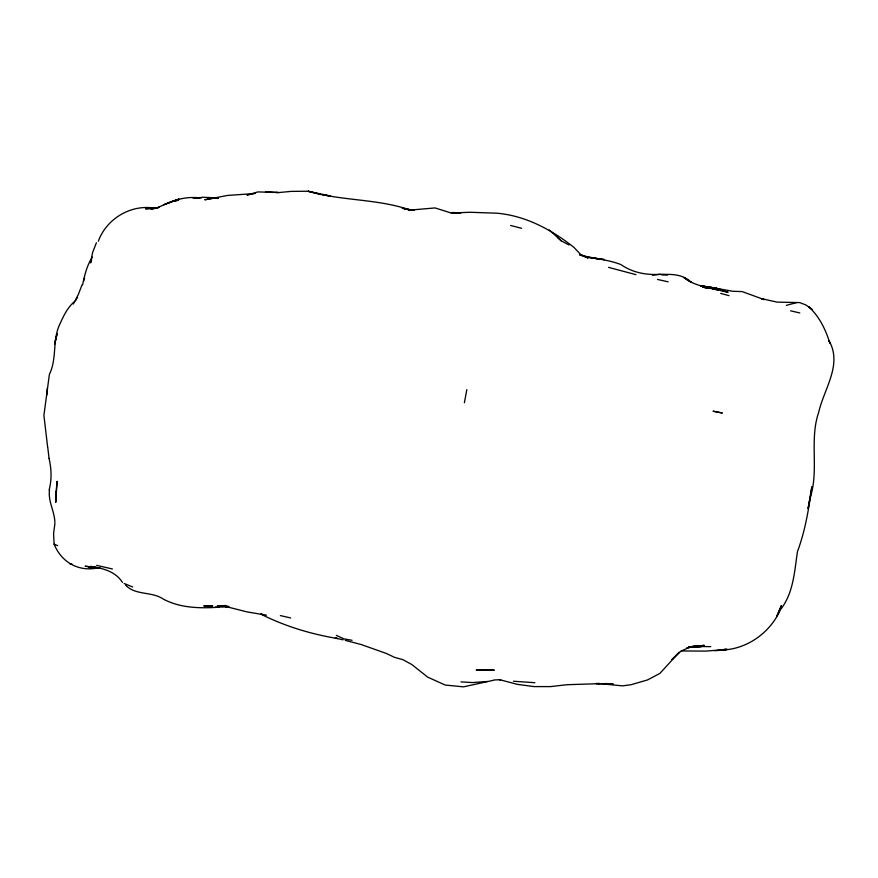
<?xml version="1.0" encoding="UTF-8"?>
<svg xmlns="http://www.w3.org/2000/svg" width="878" height="878" viewBox="0 0 878 878"><rect width="100%" height="100%" fill="white"/><g stroke="black" fill="none" stroke-linecap="round" stroke-linejoin="round"><path stroke-width="1.32" d="M47.675 447.363L43.9 415.459L49.366 374.544M46.797 395.089L47.379 388.032M54.93 523.288L53.58 533.681L54.107 544.195C61.504 562.403 78.899 572.313 98.534 567.726L89.106 567.561L99.883 567.901M810.153 497.716L808.067 508.603L811.843 486.785C808.814 508.878 805.247 530.729 797.443 551.647C794.491 571.534 793.449 593.363 780.399 609.727C770.116 632.994 746.311 649.863 720.618 650.049L727.171 649.413L705.692 651.114L681.35 650.949M810.153 497.804C819.262 469.829 809.132 440.13 818.669 412.386C823.915 389.031 842.693 364.611 829.03 340.796L829.886 343.122C825.715 329.755 819.119 315.904 808.517 306.718L812.479 309.605M49.091 490.078C51.901 479.684 51.473 468.797 49.047 458.382M464.385 402.717L466.833 389.656M82.565 284.79C84.672 275.198 86.867 265.463 92.366 257.111M91.652 259.438L90.577 262.917L92.585 252.612L96.404 242.745M83.531 281.377L84.595 277.964M49.541 374.039C57.246 358.103 52.065 339.588 60.099 323.62C63.699 315.553 67.771 307.168 74.674 301.428M82.126 284.615L78.351 294.426L73.324 304.018M777.019 615.895L781.409 605.513L777.239 615.335M98.325 241.209C106.556 218.578 131.206 203.872 155.176 208.273L145.528 208.81L156.91 207.921L150.961 209.194L159.148 207.263L156.679 208.108L164.691 204.409C175.545 199.394 187.343 196.398 199.35 197.846L192.919 197.726L199.35 197.846M75.519 300.682L77.582 297.269M164.691 204.409L179.024 199.076L163.758 204.772M786.337 305.368L796.467 302.636M726.479 649.27L720.103 650.269L725.096 649.27M493.041 680.395L463.485 686.848L445.157 685.027L427.74 677.157L411.705 664.459L402.892 659.674L394.474 657.326L386.397 653.484L361.154 644.518L345.284 640.369M688.835 647.185L697.395 645.539L690.295 646.954L681.065 651.081L671.955 659.51L679.243 652.233L659.872 673.426L647.547 679.934L631.019 684.73L622.502 685.861L598.072 683.468M686.618 647.953L704.233 645.33L688.89 647.262L701.313 646.515L689.175 646.779M252.886 193.95L246.981 195.026L257.967 191.909L278.743 192.556L291.134 191.393L308.002 191.228L330.6 196.046L321.82 194.609C351.606 200.755 382.215 200.085 411.102 210.325M225.13 605.458L220.093 606.16L225.712 605.732M215.176 607.126L228.434 606.907M225.734 607.258L228.258 606.939M652.431 275.209L660.278 274.298L667.829 274.748L661.178 274.671M717.688 650.488L724.021 649.852L714.846 650.741M487.477 681.471L472.54 682.568L460.983 681.888M408.424 210.237L435.06 207.932L451.369 213.069L460.994 212.794L452.422 212.52M255.257 193.511L227.676 195.421L204.761 199.778L214.836 198.011L208.777 197.605L218.392 197.967L208.777 197.605L213.991 197.989M493.743 680L500.658 679.671L499.319 679.594L517.361 684.368L534 686.585L550.561 686.607L567.012 684.708L600.102 683.644L596.019 683.545L613.162 683.995L605.107 683.512M451.369 213.069L469.796 212.256L496.959 213.2C525.933 215.79 551.856 229.849 574.245 247.629M689.406 646.779L701.313 646.515M661.968 274.551C672.252 273.969 683.391 274.485 691.14 282.266L683.885 277.47C696.693 288.006 713.309 287.15 728.092 292.286L720.673 290.629M199.065 198.274L196.65 198.296L202.796 197.21L212.355 197.759M224.658 605.644L217.382 605.699L228.269 606.511M660.278 274.298C646.362 275.275 632.511 272.641 620.944 264.585C607.543 259.361 593.188 258.714 579.469 254.708L588.106 258.044L580.292 254.126L574.849 248.32M694.575 646.428L710.785 646.647M219.182 607.225C200.085 608.41 180.627 608.256 163.286 599.092C151.872 591.19 135.706 595.69 125.642 585.198M534.9 682.7L513.476 681.24M265.683 191.744L277.207 192.458M276.296 192.403L278.743 192.556M200.403 197.934L201.161 197.978M228.928 606.5L224.142 606.094L246.883 611.878L266.44 615.16M700.863 285.844L716.119 288.182L700.863 285.844L716.119 288.182L723.395 290.355M587.349 257.254L604.36 259.581L586.592 257.122M595.394 258.527L598.511 258.889M94.561 567.309L85.155 566.222L99.916 568.132L90.577 566.409C102.572 568.143 115.523 571.391 122.415 582.388M702.543 287.183L710.653 288.467L702.839 287.106L709.534 288.39M414.153 210.314L403.957 208.525L409.971 209.952M352.067 640.292L343.989 638.877L336.329 635.376M263.51 614.589L260.821 614.106C284.889 626.255 310.779 634.048 337.47 638.536L335.308 638.043L343.002 639.832M712.201 288.906L718.895 290.179L716.602 289.685M96.679 565.355L112.417 568.977M716.799 288.401L732.713 291.276L742.151 291.595L764.189 299.628L761.478 298.619L777.14 302.131L799.737 302.592L805.784 304.918L809.867 307.695M714.308 289.18L712.003 288.686L714.483 289.246M657.512 279.445L668.103 281.816M402.19 208.207L411.387 210.281M608.531 267.351L635.946 274.66M790.573 310.823L799.803 312.941M280.389 615.577L290.629 617.958M317.353 193.533L308.002 191.228L320.47 194.488M510.623 225.47L521.62 228.302M69.549 563.621L72.161 564.313M720.673 293.395L729.036 295.634M318.494 193.851L320.777 194.499M132.688 586.998L124.072 583.442M54.107 544.195L57.674 545.633M568.988 244.951L561.251 240.813L549.277 229.97M557.431 237.334L561.251 240.813M54.864 522.289C54.568 511.314 48.049 501.579 49.464 490.44M47.807 447.835L49.036 458.173M56.126 491.845L55.753 502.348L57.081 481.32L56.126 491.845M57.081 333.903L54.634 343.924L57.081 333.903M177.993 200.294L172.977 201.314L177.894 200.327M691.919 646.68L689.197 646.757L691.919 646.68M484.612 669.925L476.205 670.134L494.303 670.188L484.612 669.925M212.597 605.886L203.981 605.875L212.597 605.886M713.254 411.233L722.133 412.967L713.254 411.233"/></g></svg>
